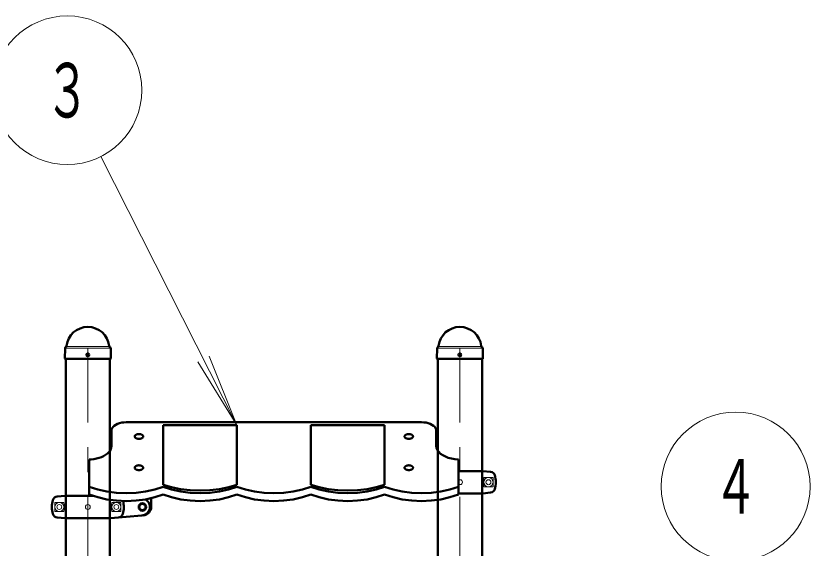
# Model space of a CAD drawing. Units: millimetres on the paper. Extents: x -385 to 0, y 0 to 267.
# Drawn here: x -285.41 to -253.39, y 75.41 to 96.88 of the extents above; entities that cross this region are included whole.
import ezdxf
from ezdxf.enums import TextEntityAlignment as Align

# ---------------------------------------------------------------- set-up
doc = ezdxf.new("R2010")
doc.units = ezdxf.units.MM
doc.linetypes.add('USER2', pattern=[6, 3, -1, 1, -1])
doc.layers.add('LY_1', color=140, linetype='Continuous', lineweight=50)
doc.styles.add('ＭＳ ゴシック', font='')
doc.styles.get('ＭＳ ゴシック').set_extended_font_data('MS Gothic')

msp = doc.modelspace()

# ---------------------------------------------------------------- linework, layer by layer
at = {"layer": 'LY_1', "color": 7, "lineweight": 13}
for p, q in [((-281.983, 91.206), (-276.5, 80.376)), ((-283.405, 83.482), (-281.618, 83.482)), ((-283.369, 83.552), (-281.657, 83.552)), ((-268.405, 83.482), (-266.618, 83.482)), ((-268.369, 83.552), (-266.657, 83.552)), ((-276.5, 80.376), (-277.616, 83.16)), ((-276.5, 80.376), (-278.083, 82.924)), ((-266.546, 78.257), (-266.177, 78.257)), ((-266.177, 78.257), (-266.177, 77.887)), ((-266.546, 77.887), (-266.177, 77.887)), ((-283.846, 77.257), (-283.846, 76.887)), ((-283.477, 77.257), (-283.846, 77.257)), ((-281.546, 77.257), (-281.177, 77.257)), ((-281.177, 77.257), (-281.177, 76.887)), ((-283.477, 76.887), (-283.846, 76.887)), ((-281.546, 76.887), (-281.177, 76.887))]:
    msp.add_line(p, q, dxfattribs=at)
at = {"layer": 'LY_1'}
for p, q in [((-283.441, 83.062), (-283.432, 83.459)), ((-283.408, 83.517), (-283.386, 83.539)), ((-281.615, 83.517), (-281.637, 83.539)), ((-281.583, 83.062), (-281.591, 83.459)), ((-268.441, 83.062), (-268.432, 83.459)), ((-268.408, 83.517), (-268.386, 83.539)), ((-266.615, 83.517), (-266.637, 83.539)), ((-266.583, 83.062), (-266.591, 83.459)), ((-283.431, 83.052), (-283.441, 83.062)), ((-283.431, 83.052), (-281.592, 83.052)), ((-283.403, 83.052), (-283.403, 53.472)), ((-281.621, 83.052), (-281.621, 53.472)), ((-281.583, 83.062), (-281.592, 83.052)), ((-268.431, 83.052), (-268.441, 83.062)), ((-268.431, 83.052), (-266.592, 83.052)), ((-268.403, 83.052), (-268.403, 53.472)), ((-266.621, 83.052), (-266.621, 53.472)), ((-266.583, 83.062), (-266.592, 83.052)), ((-269.063, 80.491), (-280.961, 80.491)), ((-279.476, 80.376), (-279.476, 77.967)), ((-276.5, 80.376), (-279.476, 80.376)), ((-276.5, 80.376), (-276.5, 77.967)), ((-270.548, 80.376), (-273.524, 80.376)), ((-273.524, 80.376), (-273.524, 77.967)), ((-270.548, 80.376), (-270.548, 77.967)), ((-281.561, 80.146), (-281.561, 79.532)), ((-268.463, 80.146), (-268.463, 79.532)), ((-282.452, 78.987), (-282.452, 77.58)), ((-267.572, 78.987), (-267.572, 77.58)), ((-266.592, 78.522), (-267.572, 78.522)), ((-266.592, 78.522), (-266.276, 78.494)), ((-283.432, 77.522), (-283.747, 77.494)), ((-283.432, 77.522), (-282.296, 77.522)), ((-266.592, 77.622), (-267.572, 77.622)), ((-266.592, 77.622), (-266.276, 77.65)), ((-279.952, 77.429), (-279.952, 77.092)), ((-283.432, 76.622), (-283.747, 76.65)), ((-283.432, 76.622), (-281.591, 76.622)), ((-281.592, 76.622), (-280.962, 76.677)), ((-280.962, 76.677), (-280.331, 76.724))]:
    msp.add_line(p, q, dxfattribs=at)
at = {"layer": 'LY_1', "color": 7, "linetype": 'USER2', "lineweight": 13}
for p, q in [((-282.512, 83.482), (-282.512, 53.472)), ((-267.512, 83.482), (-267.512, 53.472))]:
    msp.add_line(p, q, dxfattribs=at)
at = {"layer": 'LY_1'}
for points in [[(-281.561, 80.146), (-281.553, 80.2), (-281.531, 80.253), (-281.495, 80.303), (-281.446, 80.349), (-281.385, 80.39), (-281.313, 80.425), (-281.233, 80.453), (-281.146, 80.474), (-281.054, 80.486), (-280.961, 80.491)], [(-268.463, 80.146), (-268.47, 80.2), (-268.492, 80.253), (-268.528, 80.303), (-268.577, 80.349), (-268.638, 80.39), (-268.71, 80.425), (-268.79, 80.453), (-268.877, 80.474), (-268.969, 80.486), (-269.063, 80.491)], [(-281.561, 79.532), (-281.567, 79.467), (-281.588, 79.403), (-281.621, 79.34), (-281.667, 79.281), (-281.725, 79.225), (-281.794, 79.173), (-281.874, 79.127), (-281.962, 79.086), (-282.059, 79.052), (-282.162, 79.024), (-282.269, 79.004), (-282.381, 78.991), (-282.416, 78.989), (-282.452, 78.987)], [(-268.463, 79.532), (-268.452, 79.45), (-268.42, 79.37), (-268.367, 79.293), (-268.295, 79.222), (-268.205, 79.158), (-268.099, 79.103), (-267.98, 79.057), (-267.851, 79.022), (-267.713, 78.999), (-267.572, 78.987)], [(-282.452, 77.891), (-282.111, 77.776), (-281.744, 77.691), (-281.358, 77.64), (-280.964, 77.623), (-280.569, 77.64), (-280.184, 77.691), (-279.816, 77.776), (-279.476, 77.891)], [(-279.476, 77.967), (-279.141, 77.869), (-278.775, 77.796), (-278.387, 77.752), (-277.988, 77.737), (-277.588, 77.752), (-277.2, 77.796), (-276.834, 77.869), (-276.5, 77.967)], [(-279.476, 77.891), (-279.135, 77.776), (-278.768, 77.691), (-278.382, 77.64), (-277.988, 77.623), (-277.593, 77.64), (-277.208, 77.691), (-276.84, 77.776), (-276.5, 77.891)], [(-276.5, 77.891), (-276.159, 77.776), (-275.792, 77.691), (-275.406, 77.64), (-275.012, 77.623), (-274.617, 77.64), (-274.232, 77.691), (-273.864, 77.776), (-273.524, 77.891)], [(-273.524, 77.967), (-273.189, 77.869), (-272.823, 77.796), (-272.435, 77.752), (-272.036, 77.737), (-271.636, 77.752), (-271.248, 77.796), (-270.882, 77.869), (-270.548, 77.967)], [(-273.524, 77.891), (-273.183, 77.776), (-272.816, 77.691), (-272.43, 77.64), (-272.036, 77.623), (-271.641, 77.64), (-271.256, 77.691), (-270.888, 77.776), (-270.548, 77.891)], [(-270.548, 77.891), (-270.207, 77.776), (-269.84, 77.691), (-269.454, 77.64), (-269.06, 77.623), (-268.665, 77.64), (-268.28, 77.691), (-267.912, 77.776), (-267.572, 77.891)], [(-282.452, 77.58), (-282.111, 77.464), (-281.744, 77.38), (-281.358, 77.329), (-280.964, 77.311), (-280.569, 77.329), (-280.184, 77.38), (-279.816, 77.464), (-279.476, 77.58)], [(-279.476, 77.58), (-279.135, 77.464), (-278.768, 77.38), (-278.382, 77.329), (-277.988, 77.311), (-277.593, 77.329), (-277.208, 77.38), (-276.84, 77.464), (-276.5, 77.58)], [(-276.5, 77.58), (-276.159, 77.464), (-275.792, 77.38), (-275.406, 77.329), (-275.012, 77.311), (-274.617, 77.329), (-274.232, 77.38), (-273.864, 77.464), (-273.524, 77.58)], [(-273.524, 77.58), (-273.183, 77.464), (-272.816, 77.38), (-272.43, 77.329), (-272.036, 77.311), (-271.641, 77.329), (-271.256, 77.38), (-270.888, 77.464), (-270.548, 77.58)], [(-270.548, 77.58), (-270.207, 77.464), (-269.84, 77.38), (-269.454, 77.329), (-269.06, 77.311), (-268.665, 77.329), (-268.28, 77.38), (-267.912, 77.464), (-267.572, 77.58)]]:
    msp.add_lwpolyline(points, dxfattribs=at)
for points in [[(-280.282, 79.917), (-280.282, 79.926), (-280.284, 79.934), (-280.287, 79.942), (-280.292, 79.95), (-280.298, 79.958), (-280.304, 79.966), (-280.312, 79.973), (-280.321, 79.98), (-280.331, 79.986), (-280.342, 79.992), (-280.354, 79.997), (-280.367, 80.001), (-280.38, 80.005), (-280.393, 80.009), (-280.408, 80.011), (-280.422, 80.013), (-280.437, 80.014), (-280.452, 80.015), (-280.466, 80.014), (-280.481, 80.013), (-280.496, 80.011), (-280.51, 80.009), (-280.523, 80.005), (-280.537, 80.001), (-280.549, 79.997), (-280.561, 79.992), (-280.572, 79.986), (-280.582, 79.98), (-280.591, 79.973), (-280.599, 79.966), (-280.606, 79.958), (-280.611, 79.95), (-280.616, 79.942), (-280.619, 79.934), (-280.621, 79.926), (-280.622, 79.917), (-280.621, 79.909), (-280.619, 79.9), (-280.616, 79.892), (-280.611, 79.884), (-280.606, 79.876), (-280.599, 79.868), (-280.591, 79.861), (-280.582, 79.854), (-280.572, 79.848), (-280.561, 79.842), (-280.549, 79.837), (-280.537, 79.833), (-280.523, 79.829), (-280.51, 79.825), (-280.496, 79.823), (-280.481, 79.821), (-280.466, 79.82), (-280.452, 79.82), (-280.437, 79.82), (-280.422, 79.821), (-280.408, 79.823), (-280.393, 79.825), (-280.38, 79.829), (-280.367, 79.833), (-280.354, 79.837), (-280.342, 79.842), (-280.331, 79.848), (-280.321, 79.854), (-280.312, 79.861), (-280.304, 79.868), (-280.298, 79.876), (-280.292, 79.884), (-280.287, 79.892), (-280.284, 79.9), (-280.282, 79.909)], [(-269.402, 79.917), (-269.402, 79.926), (-269.404, 79.934), (-269.407, 79.942), (-269.412, 79.95), (-269.418, 79.958), (-269.424, 79.966), (-269.432, 79.973), (-269.441, 79.98), (-269.451, 79.986), (-269.462, 79.992), (-269.474, 79.997), (-269.487, 80.001), (-269.5, 80.005), (-269.513, 80.009), (-269.528, 80.011), (-269.542, 80.013), (-269.557, 80.014), (-269.572, 80.015), (-269.586, 80.014), (-269.601, 80.013), (-269.616, 80.011), (-269.63, 80.009), (-269.643, 80.005), (-269.657, 80.001), (-269.669, 79.997), (-269.681, 79.992), (-269.692, 79.986), (-269.702, 79.98), (-269.711, 79.973), (-269.719, 79.966), (-269.726, 79.958), (-269.731, 79.95), (-269.736, 79.942), (-269.739, 79.934), (-269.741, 79.926), (-269.742, 79.917), (-269.741, 79.909), (-269.739, 79.9), (-269.736, 79.892), (-269.731, 79.884), (-269.726, 79.876), (-269.719, 79.868), (-269.711, 79.861), (-269.702, 79.854), (-269.692, 79.848), (-269.681, 79.842), (-269.669, 79.837), (-269.657, 79.833), (-269.643, 79.829), (-269.63, 79.825), (-269.616, 79.823), (-269.601, 79.821), (-269.586, 79.82), (-269.572, 79.82), (-269.557, 79.82), (-269.542, 79.821), (-269.528, 79.823), (-269.513, 79.825), (-269.5, 79.829), (-269.487, 79.833), (-269.474, 79.837), (-269.462, 79.842), (-269.451, 79.848), (-269.441, 79.854), (-269.432, 79.861), (-269.424, 79.868), (-269.418, 79.876), (-269.412, 79.884), (-269.407, 79.892), (-269.404, 79.9), (-269.402, 79.909)], [(-280.282, 78.655), (-280.282, 78.664), (-280.284, 78.672), (-280.287, 78.68), (-280.292, 78.688), (-280.298, 78.696), (-280.304, 78.704), (-280.312, 78.711), (-280.321, 78.718), (-280.331, 78.724), (-280.342, 78.73), (-280.354, 78.735), (-280.367, 78.74), (-280.38, 78.744), (-280.393, 78.747), (-280.408, 78.749), (-280.422, 78.751), (-280.437, 78.752), (-280.452, 78.753), (-280.466, 78.752), (-280.481, 78.751), (-280.496, 78.749), (-280.51, 78.747), (-280.523, 78.744), (-280.537, 78.74), (-280.549, 78.735), (-280.561, 78.73), (-280.572, 78.724), (-280.582, 78.718), (-280.591, 78.711), (-280.599, 78.704), (-280.606, 78.696), (-280.611, 78.688), (-280.616, 78.68), (-280.619, 78.672), (-280.621, 78.664), (-280.622, 78.655), (-280.621, 78.647), (-280.619, 78.638), (-280.616, 78.63), (-280.611, 78.622), (-280.606, 78.614), (-280.599, 78.606), (-280.591, 78.599), (-280.582, 78.592), (-280.572, 78.586), (-280.561, 78.58), (-280.549, 78.575), (-280.537, 78.571), (-280.523, 78.567), (-280.51, 78.564), (-280.496, 78.561), (-280.481, 78.559), (-280.466, 78.558), (-280.452, 78.558), (-280.437, 78.558), (-280.422, 78.559), (-280.408, 78.561), (-280.393, 78.564), (-280.38, 78.567), (-280.367, 78.571), (-280.354, 78.575), (-280.342, 78.58), (-280.331, 78.586), (-280.321, 78.592), (-280.312, 78.599), (-280.304, 78.606), (-280.298, 78.614), (-280.292, 78.622), (-280.287, 78.63), (-280.284, 78.638), (-280.282, 78.647)], [(-269.402, 78.655), (-269.402, 78.664), (-269.404, 78.672), (-269.407, 78.68), (-269.412, 78.688), (-269.418, 78.696), (-269.424, 78.704), (-269.432, 78.711), (-269.441, 78.718), (-269.451, 78.724), (-269.462, 78.73), (-269.474, 78.735), (-269.487, 78.74), (-269.5, 78.744), (-269.513, 78.747), (-269.528, 78.749), (-269.542, 78.751), (-269.557, 78.752), (-269.572, 78.753), (-269.586, 78.752), (-269.601, 78.751), (-269.616, 78.749), (-269.63, 78.747), (-269.643, 78.744), (-269.657, 78.74), (-269.669, 78.735), (-269.681, 78.73), (-269.692, 78.724), (-269.702, 78.718), (-269.711, 78.711), (-269.719, 78.704), (-269.726, 78.696), (-269.731, 78.688), (-269.736, 78.68), (-269.739, 78.672), (-269.741, 78.664), (-269.742, 78.655), (-269.741, 78.647), (-269.739, 78.638), (-269.736, 78.63), (-269.731, 78.622), (-269.726, 78.614), (-269.719, 78.606), (-269.711, 78.599), (-269.702, 78.592), (-269.692, 78.586), (-269.681, 78.58), (-269.669, 78.575), (-269.657, 78.571), (-269.643, 78.567), (-269.63, 78.564), (-269.616, 78.561), (-269.601, 78.559), (-269.586, 78.558), (-269.572, 78.558), (-269.557, 78.558), (-269.542, 78.559), (-269.528, 78.561), (-269.513, 78.564), (-269.5, 78.567), (-269.487, 78.571), (-269.474, 78.575), (-269.462, 78.58), (-269.451, 78.586), (-269.441, 78.592), (-269.432, 78.599), (-269.424, 78.606), (-269.418, 78.614), (-269.412, 78.622), (-269.407, 78.63), (-269.404, 78.638), (-269.402, 78.647)]]:
    msp.add_lwpolyline(points, close=True, dxfattribs=at)
at = {"layer": 'LY_1', "color": 7, "lineweight": 13}
for centre, radius in [((-283.338, 93.883), 3), ((-256.394, 77.898), 3), ((-266.362, 78.072), 0.185), ((-266.362, 78.072), 0.1), ((-283.662, 77.072), 0.185), ((-283.662, 77.072), 0.1), ((-282.512, 77.072), 0.1), ((-281.362, 77.072), 0.185), ((-281.362, 77.072), 0.1)]:
    msp.add_circle(centre, radius, dxfattribs=at)
at = {"layer": 'LY_1'}
for centre, radius in [((-282.512, 83.212), 0.06), ((-267.512, 83.212), 0.06), ((-280.312, 77.072), 0.15), ((-280.312, 77.072), 0.13)]:
    msp.add_circle(centre, radius, dxfattribs=at)
for centre, radius, start, end in [((-282.512, 83.472), 0.864, 90, 173.3676), ((-282.512, 83.472), 0.864, 6.6324, 90), ((-267.512, 83.472), 0.864, 90, 173.3676), ((-267.512, 83.472), 0.864, 6.6324, 90), ((-283.425, 83.578), 0.056, 315, 353.3676), ((-281.598, 83.578), 0.056, 186.6324, 225), ((-268.425, 83.578), 0.056, 315, 353.3676), ((-266.598, 83.578), 0.056, 186.6324, 225), ((-283.348, 83.457), 0.084, 135, 178.996), ((-281.675, 83.457), 0.084, 1.0039, 45), ((-268.348, 83.457), 0.084, 135, 178.996), ((-266.675, 83.457), 0.084, 1.0039, 45), ((-266.293, 78.295), 0.2, 16.1962, 85), ((-267.062, 78.072), 1, 343.8037, 16.1962), ((-283.73, 77.295), 0.2, 95, 163.8038), ((-266.293, 77.849), 0.2, 275, 343.8037), ((-282.962, 77.072), 1, 163.8038, 196.1962), ((-282.062, 77.072), 1, 343.8037, 13.9525), ((-280.361, 77.072), 0.35, 275, 61.1576), ((-280.312, 77.092), 0.36, 276.1254, 0), ((-283.73, 76.849), 0.2, 196.1962, 265), ((-281.293, 76.849), 0.2, 275, 343.8037)]:
    msp.add_arc(centre, radius, start, end, dxfattribs=at)
at = {"layer": 'LY_1', "color": 7, "lineweight": 13}
for centre, radius, start, end in [((-267.512, 78.072), 0.1, 233.1301, 126.8699), ((-263.986, 78.072), 2.567, 175.8705, 184.1295), ((-286.037, 77.072), 2.567, 355.8705, 4.1295), ((-278.986, 77.072), 2.567, 175.8705, 184.1295)]:
    msp.add_arc(centre, radius, start, end, dxfattribs=at)

# ---------------------------------------------------------------- texts
at = {"layer": 'LY_1', "color": 7, "style": 'ＭＳ ゴシック', "width": 0.6}
for s, p in [('３', (-283.338, 93.883)), ('４', (-256.394, 77.898))]:
    msp.add_text(s, height=2.199, dxfattribs=at).set_placement(p, align=Align.MIDDLE_CENTER)

doc.saveas('drawing.dxf')
